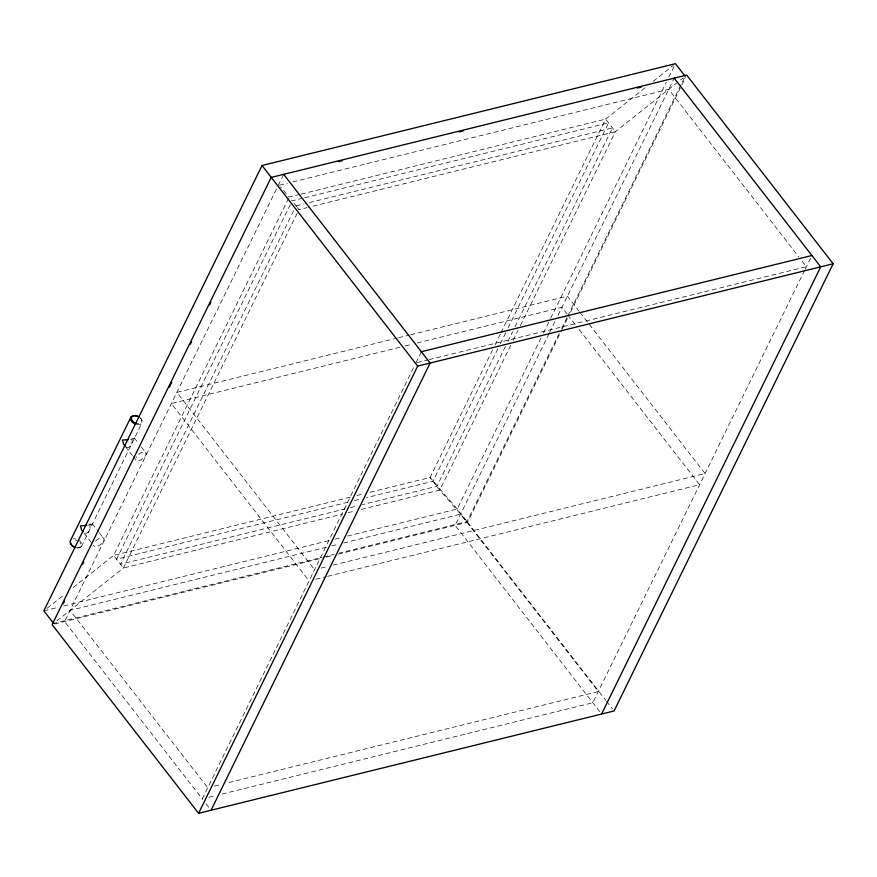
<?xml version="1.0" encoding="UTF-8"?>
<svg xmlns="http://www.w3.org/2000/svg" width="877" height="877" viewBox="0 0 877 877"><rect width="100%" height="100%" fill="white"/><g stroke="black" fill="none" stroke-linecap="round" stroke-linejoin="round"><path stroke-width="0.66" stroke-dasharray="4.38 3.29" d="M81.386 546.579L141.756 423.339M276.452 189.092L64.58 621.552L202.697 799.462M278.195 185.529L283.666 174.348M288.588 198.279L113.615 555.437L72.396 588.182M290.32 204.505L116.553 559.208L349.232 501.907M293.62 210.765L120.456 564.24L345.154 508.901M297.16 213.308L123.383 568.022L53.618 623.437L322.122 557.301M202.28 798.914L414.141 366.454M415.884 362.892L421.366 351.71M492.6 349.846L430.07 477.494L368.899 492.556M495.001 344.946L500.416 333.896M501.019 332.668L605.634 119.108L646.864 86.363M497.928 348.717L432.997 481.276L366.52 497.643M500.339 343.806L505.755 332.756M508.156 327.855L608.572 122.879L304.089 197.873M505.448 346.382L436.899 486.296L362.442 504.637M507.849 341.471L512.661 331.659M515.062 326.748L612.475 127.91L305.339 203.563M510.787 345.242L439.826 490.079L360.052 509.723M513.188 340.342L518 330.519M520.401 325.608L615.402 131.682L683.062 77.943M541.01 338.029L457.235 509.033L346.908 536.209M543.422 333.117L550.054 319.579M550.657 318.351L666.367 82.142M668.778 77.22L675.411 63.692M549.013 333.698L455.119 525.367L601.6 714.042M549.616 332.471L555.634 320.182M558.046 315.271L674.205 78.152M559.208 333.392L467.002 521.618L339.399 553.047M561.62 328.469L567.046 317.397M567.649 316.169L684.575 77.494M338.226 554.154L467.584 522.286L561.477 330.629M562.08 329.401L567.496 318.34M570.51 312.201L681.254 86.143M681.857 84.916L685.463 77.538M804.669 270.259L592.808 702.729L220.872 794.343M805.272 269.031L811.894 255.514M653.212 81.32L673.295 65.369M47.018 608.342L64.997 594.069M279.522 185.2L287.492 183.238M292.808 181.923L668.723 89.333L798.859 256.961M299.835 194.431L289.191 197.051L280.432 186.878M301.162 194.102L605.634 119.108L615.402 131.682L308.265 207.334M302.762 198.202L292.129 200.822L290.66 198.936M296.031 205.854L304.012 203.892M297.204 207.597L298.958 209.625L306.939 207.663M397.369 338.051L176.869 392.359L314.558 569.721M398.695 337.722L409.329 335.102M410.655 334.773L567.397 296.163L579.16 311.302M399.868 347.259L171.388 403.541L309.077 580.903M405.174 345.955L411.817 344.321M417.134 343.006L561.927 307.345L566.959 313.834M417.211 362.563L427.844 359.943M429.171 359.614L806.423 266.696L799.703 258.046M350.285 497.149L113.615 555.437L123.383 568.022L342.775 513.988M356.939 495.505L363.582 493.872M354.549 500.592L361.192 498.958M350.482 507.586L357.125 505.952M348.092 512.672L354.736 511.039M43.85 610.852L58.474 607.257M63.791 605.941L329.631 540.462M334.948 539.158L341.591 537.524M326.43 547.226L70.061 610.37L207.75 787.743M331.747 545.922L338.39 544.277M343.707 542.973L460.6 514.185L598.289 691.547L226.354 783.161M323.449 556.972L334.082 554.352M54.615 624.007L320.96 558.408M326.266 557.103L332.909 555.459M321.201 568.088L327.845 566.454M333.15 565.139L705.097 473.536L588.39 323.207M315.72 579.269L326.354 576.649M327.68 576.321L699.616 484.707L577.033 326.814M214.394 786.099L221.037 784.466M208.912 797.281L215.556 795.647M130.629 439.311L134.422 438.314L132.054 437.689L132.043 442.205L130.739 445.845L128.481 447.61L125.893 447.029M87.557 525.279L92.403 524.084L90.035 523.459L90.024 527.976L88.72 531.605L86.461 533.38L83.874 532.799M579.993 312.387L587.546 322.122M567.803 314.92L576.2 325.729M294.08 203.343L298.958 209.625M467.584 522.286L605.689 700.197M606.533 701.271L612.387 708.824M134.17 437.864L138.138 442.973M141.318 447.073L146.086 453.201M125.236 446.316L132.383 455.525M133.183 456.555L135.562 459.614A6.303 2.938 -37.8 0 0 143.17 458.287A6.303 2.938 -37.8 0 0 144.486 451.918A6.303 2.938 -37.8 0 0 135.979 457.608M92.151 523.635L98.509 531.813M99.298 532.832L104.067 538.971M84.017 533.117L92.754 544.365M206.04 803.77L209.471 808.177M95.67 541.043A6.303 2.938 -37.8 0 1 103.552 538.083A6.303 2.938 -37.8 0 1 100.285 544.749A6.303 2.938 -37.8 0 1 93.543 545.384M136.911 424.534A6.314 4.045 26.1 0 0 142.217 422.385A6.314 4.045 26.1 0 0 138.851 416.871A5.547 3.552 26.1 0 1 141.394 422.484A5.591 3.585 26.1 0 1 137.097 423.547M78.481 540.111A6.314 4.045 26.1 0 1 81.846 545.626A6.314 4.045 26.1 0 1 76.54 547.774M73.449 538.807A6.314 4.045 26.1 0 1 75.444 538.938M76.233 547.763A5.591 3.585 26.1 0 0 81.002 544.902A5.547 3.552 26.1 0 0 80.07 542.819M75.312 539.98A5.547 3.552 26.1 0 1 77.132 540.572M457.235 509.033L430.07 477.494L439.826 490.079L467.002 521.618L457.235 509.033"/><path stroke-width="1.32" d="M131.024 416.948L70.642 540.188A6.26 4.012 26.1 0 0 75.521 547.511M685.178 76.266L675.411 63.692L262.026 165.512L43.85 610.852L53.618 623.437M63.254 603.749L64.459 601.293M82.548 564.382L83.754 561.927M169.327 387.228L171.739 382.306M190.43 344.168L191.635 341.712M209.713 304.801L210.918 302.346M198.597 813.308L417.682 366.104L833.15 263.769L686.669 75.082L271.201 177.417L52.116 624.621L198.597 813.308L614.064 710.973L833.15 263.769M211.061 810.238L430.147 363.034L283.666 174.348M601.6 714.042L820.686 266.838L674.205 78.152M338.248 161.719L342.238 160.743M459.208 131.923L463.199 130.947M637.327 88.051L641.306 87.075M421.366 351.71L811.894 255.514M128.316 439.651L122.363 440.068L123.646 444.277L125.148 446.119M86.297 525.411L80.344 525.838L81.638 530.048L83.129 531.879M262.026 165.512L417.682 366.104M75.334 547.533A5.547 3.552 26.1 0 1 70.544 542.852M135.891 424.271A6.26 4.012 26.1 0 1 130.662 417.573A6.26 4.012 26.1 0 1 138.829 416.937M136.187 423.306A5.547 3.552 26.1 0 1 131.868 416.816A5.591 3.585 26.1 0 1 136.165 415.753M136.11 415.764A5.547 3.552 26.1 0 1 138.785 416.805"/></g></svg>
